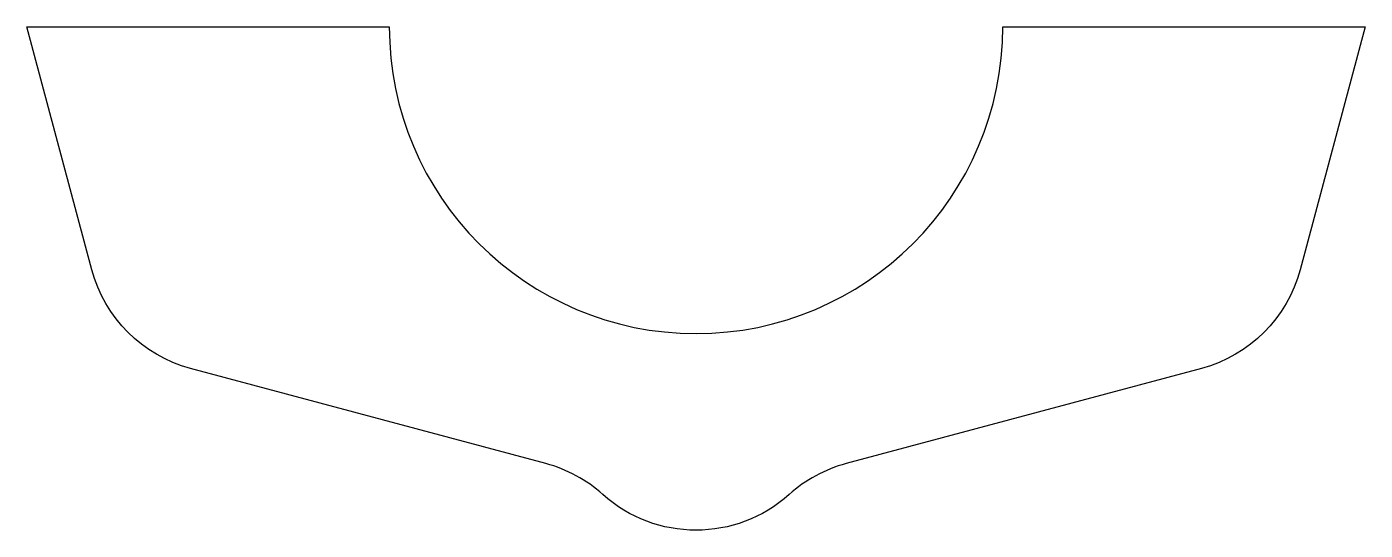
# Model space of a CAD drawing. Extents: x 181.4 to 277.4, y 235.7 to 271.8.
import ezdxf

# ---------------------------------------------------------------- set-up
doc = ezdxf.new("R2010")
doc.units = 0
doc.layers.add('ANA', color=220, linetype='CONTINUOUS')

msp = doc.modelspace()

# ---------------------------------------------------------------- linework, layer by layer
at = {"layer": 'ANA'}
msp.add_lwpolyline([(218.67, 240.487), (193.181, 247.316, -0.267949), (186.11, 254.387), (181.442, 271.811), (207.442, 271.811, 1), (251.442, 271.811), (277.442, 271.811), (272.773, 254.387, -0.267949), (265.702, 247.316), (240.213, 240.487, 0.117973), (236.122, 238.269, -0.382994), (222.762, 238.269, 0.117973)], format="xyb", close=True, dxfattribs=at)

doc.saveas('drawing.dxf')
